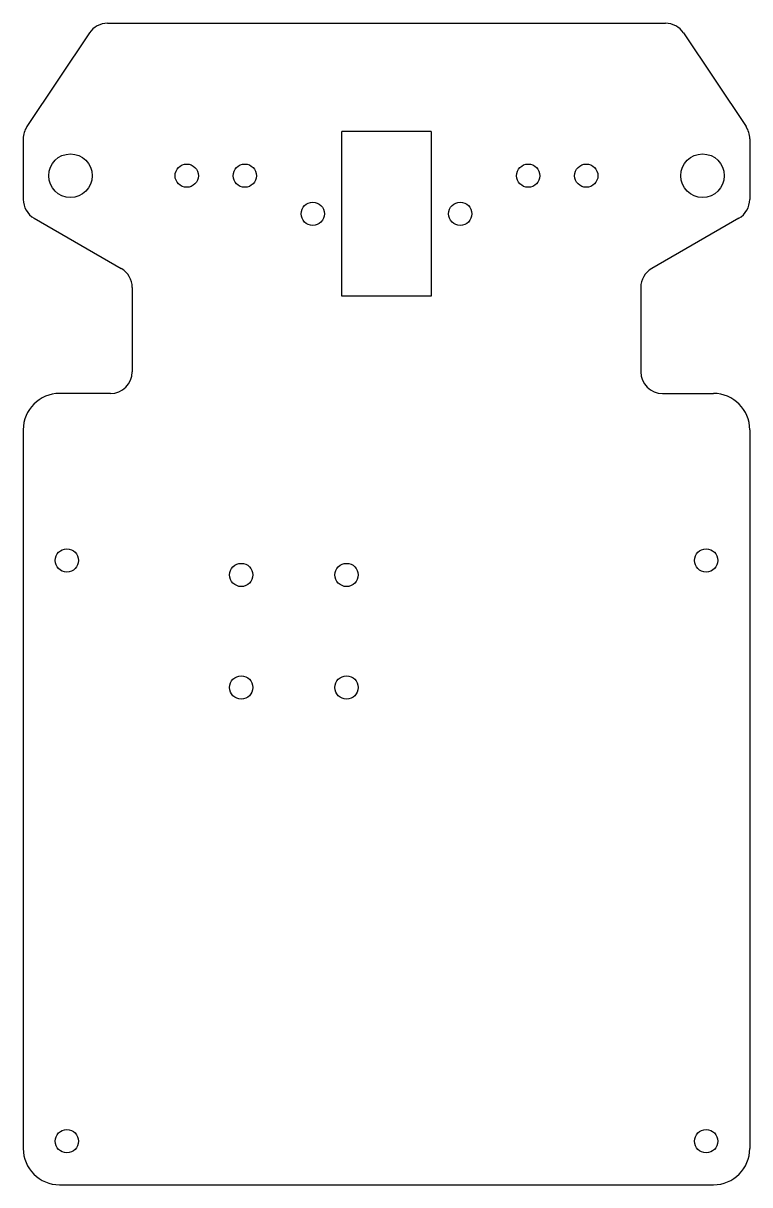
# Model space of a CAD drawing. Extents: x -50 to 50, y -80 to 80.
import ezdxf

# ---------------------------------------------------------------- set-up
doc = ezdxf.new("R2010")
doc.units = 0
doc.layers.add('MODELSKETCH_VISIBLE', color=7, linetype='CONTINUOUS')

msp = doc.modelspace()

# ---------------------------------------------------------------- linework, layer by layer
at = {"layer": 'MODELSKETCH_VISIBLE'}
for p, q in [((-40.89, 78.66), (-49.5, 65.76)), ((-38.39, 80), (38.39, 80)), ((40.89, 78.66), (49.5, 65.76)), ((-50, 64.09), (-50, 55.73)), ((-6.15, 42.4), (-6.15, 65.1)), ((6.15, 65.1), (-6.15, 65.1)), ((6.15, 65.1), (6.15, 42.4)), ((50, 64.09), (50, 55.73)), ((-48.5, 53.13), (-36.5, 46.21)), ((48.5, 53.13), (36.5, 46.21)), ((-35, 43.61), (-35, 32)), ((35, 43.61), (35, 32)), ((6.15, 42.4), (-6.15, 42.4)), ((-38, 29), (-45, 29)), ((38, 29), (45, 29)), ((-50, 24), (-50, -75)), ((50, 24), (50, -75)), ((-45, -80), (45, -80))]:
    msp.add_line(p, q, dxfattribs=at)
for centre, radius in [((-43.5, 59), 3), ((43.5, 59), 3), ((-27.5, 59), 1.6), ((-19.5, 59), 1.6), ((19.5, 59), 1.6), ((27.5, 59), 1.6), ((-10.15, 53.75), 1.6), ((10.15, 53.75), 1.6), ((-44, 6), 1.6), ((44, 6), 1.6), ((-20, 4), 1.6), ((-5.5, 4), 1.6), ((-20, -11.5), 1.6), ((-5.5, -11.5), 1.6), ((-44, -74), 1.6), ((44, -74), 1.6)]:
    msp.add_circle(centre, radius, dxfattribs=at)
for centre, radius, start, end in [((-38.39, 77), 3, 90, 146.3099), ((38.39, 77), 3, 33.6901, 90), ((-47, 64.09), 3, 146.3099, 180), ((47, 64.09), 3, 0, 33.6901), ((-47, 55.73), 3, 180, 240), ((47, 55.73), 3, 300, 0), ((-38, 43.61), 3, 0, 60), ((38, 43.61), 3, 120, 180), ((-38, 32), 3, 270, 0), ((38, 32), 3, 180, 270), ((-45, 24), 5, 90, 180), ((45, 24), 5, 0, 90), ((-45, -75), 5, 180, 270), ((45, -75), 5, 270, 0)]:
    msp.add_arc(centre, radius, start, end, dxfattribs=at)

doc.saveas('drawing.dxf')
